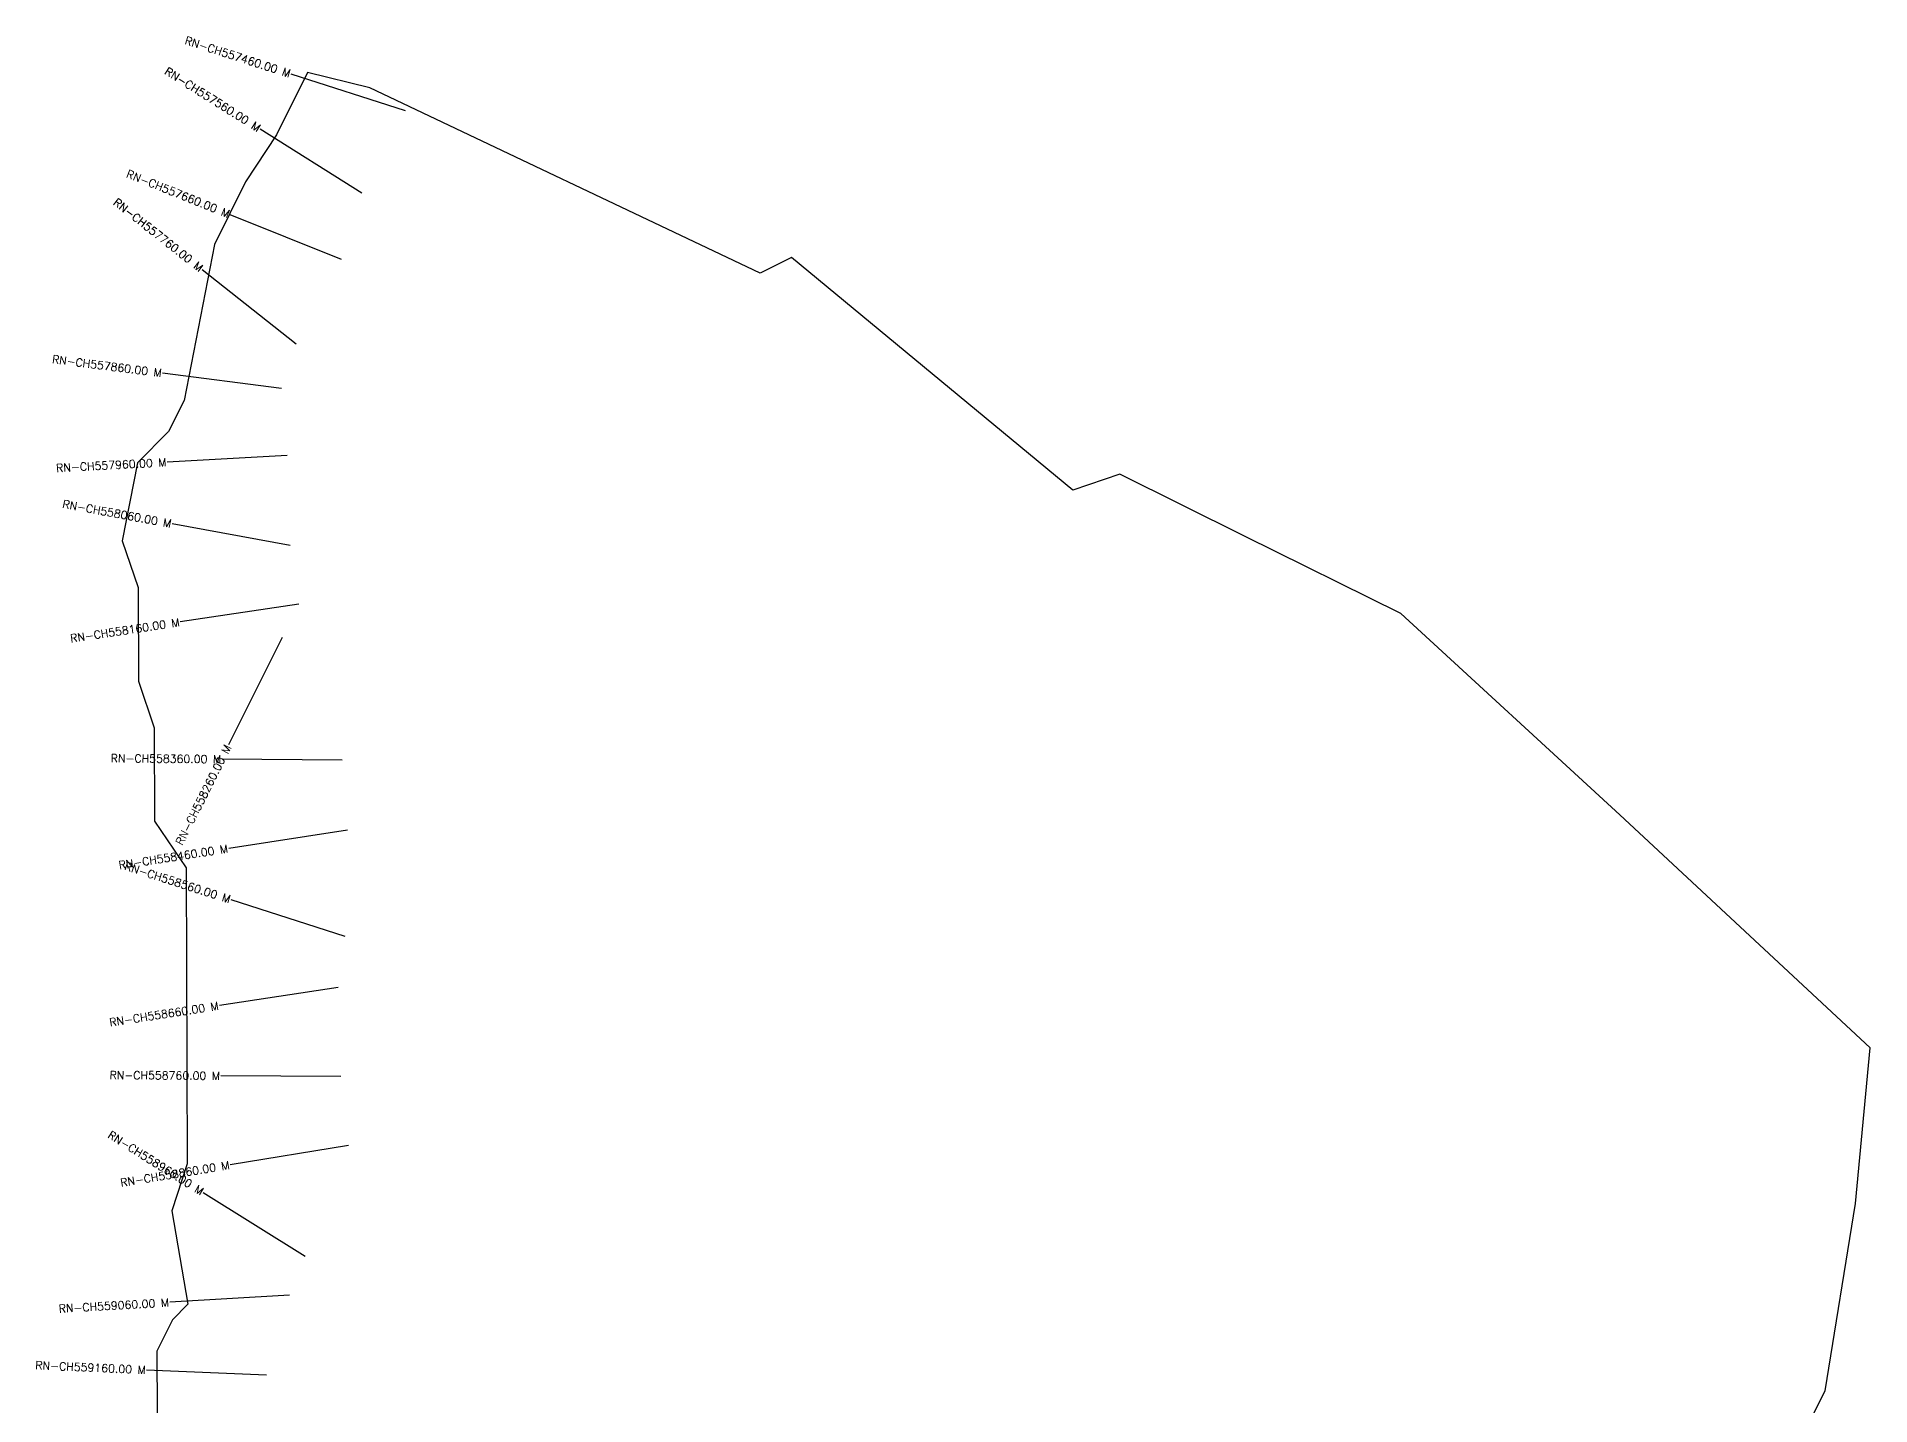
# Model space of a CAD drawing. Header units: metres. Extents: x 319113 to 321821, y 1850875 to 1854892.
# Drawn here: x 319113 to 321404, y 1853181 to 1854892 of the extents above; entities that cross this region are included whole.
import ezdxf
from ezdxf.enums import TextEntityAlignment as Align

# ---------------------------------------------------------------- set-up
doc = ezdxf.new("R2010")
doc.units = ezdxf.units.M
for name, color, linetype in [('CS', 134, 'Continuous'), ('CSMark', 6, 'Continuous'), ('VILLAGE BOUNDRY', 10, 'Continuous')]:
    doc.layers.add(name, color=color, linetype=linetype)
doc.styles.get("Standard").update_dxf_attribs({"font": 'simplex.shx'})

msp = doc.modelspace()

# ---------------------------------------------------------------- linework, layer by layer
at = {"layer": 'CS'}
for p, q in [((319573.8, 1854799.1), (319431, 1854845.1)), ((319519.1, 1854696.3), (319392.1, 1854776.1)), ((319493.9, 1854613.5), (319354.7, 1854669.4)), ((319437.4, 1854507.4), (319319.8, 1854600.6)), ((319419, 1854452.1), (319270.2, 1854471.2)), ((319425.9, 1854368.2), (319276.1, 1854360.1)), ((319429.8, 1854256), (319282.2, 1854283)), ((319440.7, 1854182.7), (319292.4, 1854160.3)), ((319419.7, 1854141.1), (319352.7, 1854006.9)), ((319494.5, 1853987.5), (319344.5, 1853988.8)), ((319501.2, 1853900.3), (319352.9, 1853877.3)), ((319498.6, 1853767.3), (319355.8, 1853813.2)), ((319489.6, 1853703.6), (319341.3, 1853680.8)), ((319493.1, 1853592.1), (319343.1, 1853593.1)), ((319502.8, 1853506), (319354.8, 1853481.8)), ((319448.4, 1853367.3), (319321.2, 1853447)), ((319429, 1853318.7), (319279.3, 1853310)), ((319400.2, 1853218.8), (319250.3, 1853225.3))]:
    msp.add_line(p, q, dxfattribs=at)
at = {"layer": 'VILLAGE BOUNDRY'}
msp.add_lwpolyline([(321328.2, 1853160.4), (321347.5, 1853199.4), (321385.5, 1853433.3), (321404.1, 1853628.2), (321091.2, 1853919.1), (320817.5, 1854171.1), (320622.3, 1854267.6), (320466.2, 1854344.9), (320407.8, 1854325.2), (320056, 1854615.9), (320017.1, 1854596.2), (319529.1, 1854827.9), (319451.2, 1854847), (319412.5, 1854769), (319373.8, 1854710.4), (319335.2, 1854632.3), (319297.1, 1854437.3), (319277.7, 1854398.3), (319239, 1854359.2), (319219.9, 1854261.7), (319239.6, 1854203.3), (319240.1, 1854086.5), (319259.9, 1854028.1), (319260.3, 1853911.3), (319299.6, 1853853), (319301.1, 1853482.9), (319281.9, 1853424.4), (319301.9, 1853307.6), (319282.5, 1853288.1), (319263.2, 1853249), (319263.5, 1853171.1)], dxfattribs=at)

# ---------------------------------------------------------------- texts
at = {"layer": 'CSMark'}
for s, rotation, p in [('RN-CH557460.00 M', 342.1535, (319430, 1854845.4)), ('RN-CH557560.00 M', 327.8554, (319391.3, 1854776.7)), ('RN-CH557660.00 M', 338.1112, (319353.8, 1854669.8)), ('RN-CH557760.00 M', 321.6187, (319319, 1854601.2)), ('RN-CH557860.00 M', 352.6657, (319269.2, 1854471.4)), ('RN-CH557960.00 M', 3.0942, (319275.1, 1854360.1)), ('RN-CH558060.00 M', 349.6043, (319281.2, 1854283.2)), ('RN-CH558160.00 M', 8.5795, (319291.4, 1854160.1)), ('RN-CH558260.00 M', 63.4508, (319352.2, 1854006)), ('RN-CH558360.00 M', 359.5112, (319343.5, 1853988.8)), ('RN-CH558460.00 M', 8.8024, (319351.9, 1853877.2)), ('RN-CH558560.00 M', 342.2053, (319354.8, 1853813.5)), ('RN-CH558660.00 M', 8.752, (319340.3, 1853680.7)), ('RN-CH558760.00 M', 359.601, (319342.1, 1853593.1)), ('RN-CH558960.00 M', 327.9322, (319320.4, 1853447.5)), ('RN-CH558860.00 M', 9.2984, (319353.8, 1853481.6)), ('RN-CH559060.00 M', 3.3205, (319278.3, 1853309.9)), ('RN-CH559160.00 M', 357.5083, (319249.3, 1853225.4))]:
    msp.add_text(s, height=10, rotation=rotation, dxfattribs=at).set_placement(p, align=Align.MIDDLE_RIGHT)

doc.saveas('drawing.dxf')
